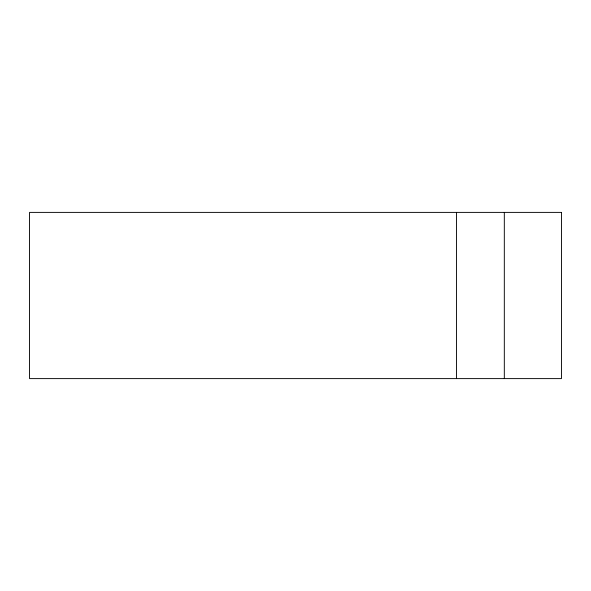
<?xml version="1.0" encoding="UTF-8"?>
<svg xmlns="http://www.w3.org/2000/svg" width="591" height="591" viewBox="0 0 591 591"><rect width="100%" height="100%" fill="white"/><g stroke="black" fill="none" stroke-linecap="round" stroke-linejoin="round"><path stroke-width="0.89" d="M504.315 212.391L504.315 378.609M456.525 212.391L456.525 378.609M561.45 212.391L29.55 212.391L29.55 378.609L561.45 378.609L561.45 212.391"/></g></svg>
